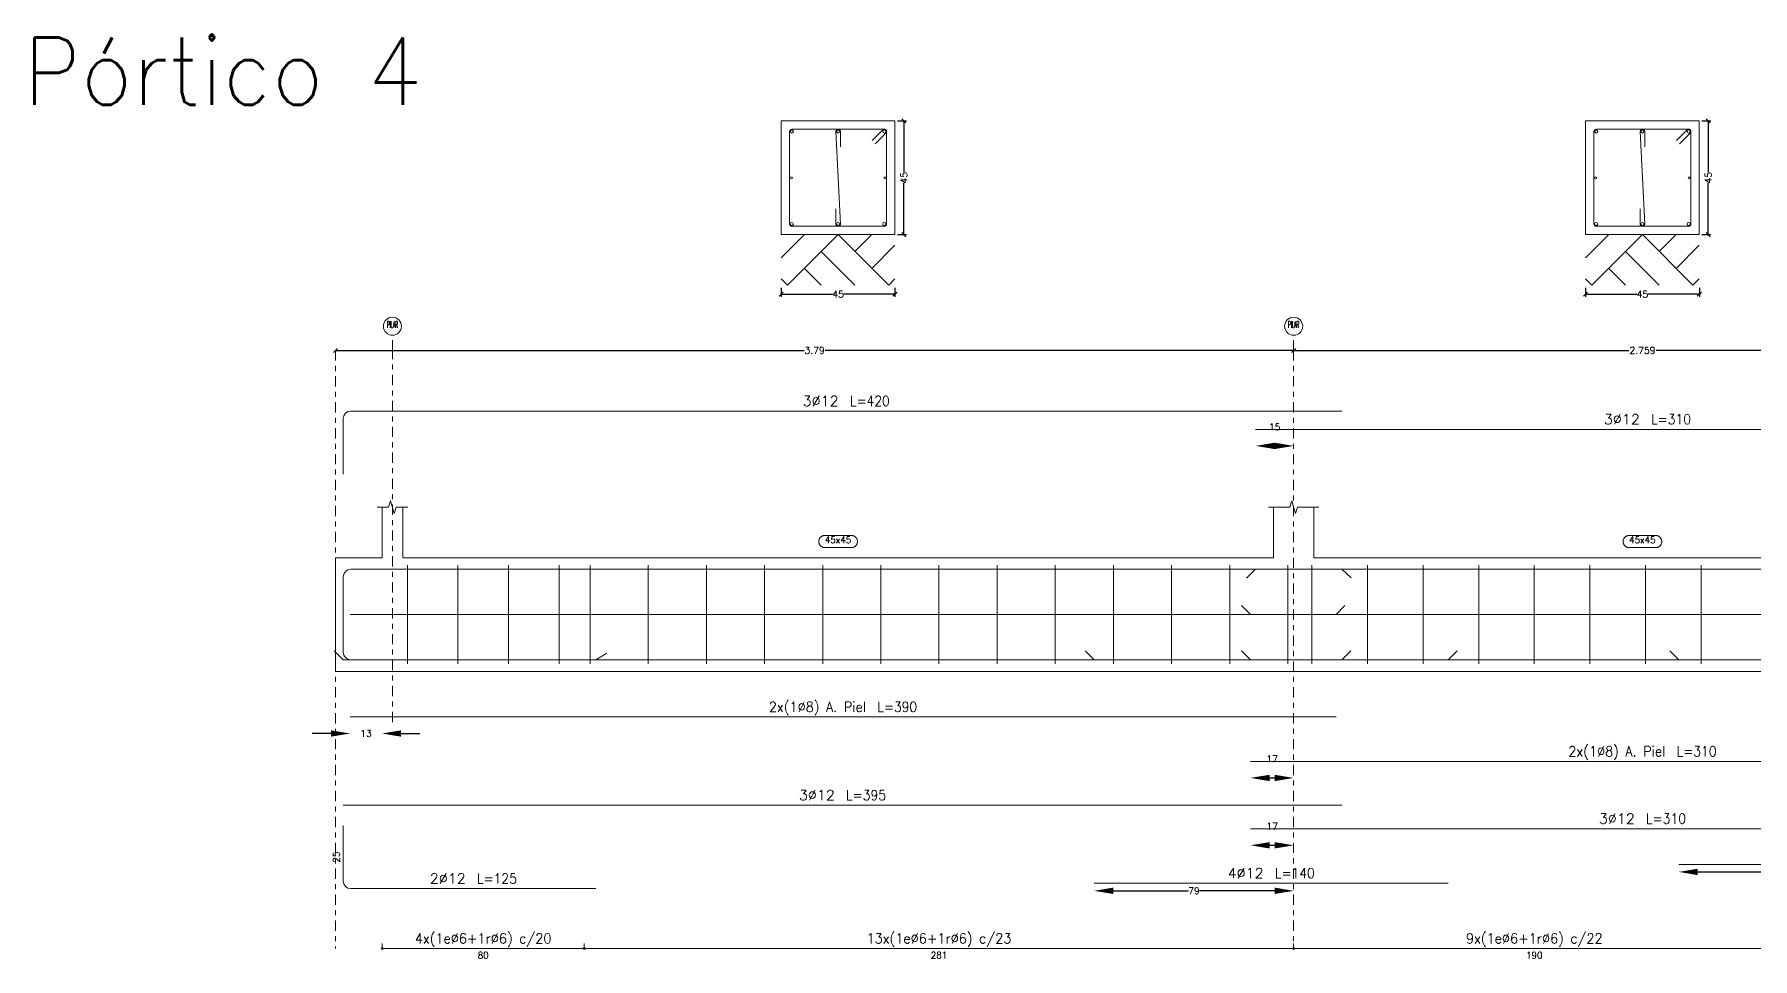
# Model space of a CAD drawing. Header units: millimetres. Extents: x 1 to 227, y -3 to 111.
# Drawn here: x 157.05 to 191.04, y 85.28 to 103.56 of the extents above; entities that cross this region are included whole.
import ezdxf
from ezdxf.enums import TextEntityAlignment as Align

# ---------------------------------------------------------------- set-up
doc = ezdxf.new("R2010")
doc.units = ezdxf.units.MM
doc.linetypes.add('CYPE_RAYAPUNTO', pattern=[0.4125, 0.2025, -0.105, 0, -0.105])
for name, color, linetype, lineweight in [('ALZ_ARM_LONG_ARM_TEXTOS', 3, 'Continuous', 9), ('ALZ_ARM_LONG_TXT_LONG', 3, 'Continuous', 9), ('ALZ_ARM_TRANS_TXT_EST', 3, 'Continuous', 9), ('ALZ_CONT_NUDOS', 122, 'Continuous', 9), ('ALZ_CONT_VIG_HORMIGON', 2, 'Continuous', 9), ('ALZ_COT_COT_ANCLAJES', 3, 'Continuous', 0), ('ALZ_COT_COT_ARM', 3, 'Continuous', 0), ('ALZ_COT_COT_EST', 3, 'Continuous', 0), ('ALZ_COT_COT_LIN_APOYOS', 2, 'CYPE_RAYAPUNTO', 0), ('ALZ_COT_LONGITUD_PROYECTADA', 122, 'Continuous', 0), ('ALZ_COT_TEXTOS_ESTRIBOS', 122, 'Continuous', 0), ('ALZ_REF_COT_LIN_AUX_COTA', 2, 'CYPE_RAYAPUNTO', 9), ('ALZ_REF_REF_NOMBRE', 3, 'Continuous', 9), ('ALZ_REF_REF_REFERENCIA', 3, 'Continuous', 9), ('ALZ_REF_REFERENCIA_PORTICO', 3, 'Continuous', 9), ('ALZ_REF_TEXTO_REF_NOMBRE', 3, 'Continuous', 9), ('ALZ_REF_TEXTO_REF_REFERENCIA', 3, 'Continuous', 9), ('ARM_LONGITUDINAL_Ø12', 171, 'Continuous', 9), ('ARM_LONGITUDINAL_Ø8', 32, 'Continuous', 9), ('ARM_TRANSVERSAL_Ø6', 151, 'Continuous', 9), ('SEC_CONT_TERRENO_SECCION', 36, 'Continuous', 0), ('SEC_CONT_VIG_HORMIGON_SECCION', 2, 'Continuous', 9), ('SEC_COTAS_SEC_DIM_VIGA', 122, 'Continuous', 0)]:
    doc.layers.add(name, color=color, linetype=linetype, lineweight=lineweight)
doc.styles.add('CYPETXT_0.2_romans', font='romans__.ttf', dxfattribs={"height": 0.133333})
doc.styles.add('CYPETXT_romans', font='romans__.ttf', dxfattribs={"height": 0.2})
doc.dimstyles.new('cype_arrow', dxfattribs={"dimtxt": 0.18, "dimasz": 0.375, "dimexe": 0.05, "dimexo": 0.05, "dimgap": 0, "dimtad": 0, "dimdec": 4, "dimzin": 0, "dimdsep": 46, "dimtxsty": 'CYPETXT_0.2_romans', "dimcen": 0.09, "dimadec": 0, "dimazin": 0, "dimtfac": 1, "dimtdec": 4, "dimtofl": 0, "dimtmove": 2, "dimatfit": 3, "dimfxl": 1, "dimtolj": 1, "dimtzin": 0, "dimarcsym": 0})
doc.dimstyles.new('cype_oblique', dxfattribs={"dimtxt": 0.18, "dimasz": 0.18, "dimexe": 0.05, "dimexo": 0.05, "dimgap": 0, "dimtad": 0, "dimdec": 4, "dimzin": 0, "dimdsep": 46, "dimtxsty": 'CYPETXT_0.2_romans', "dimblk": 'OBLIQUE', "dimtsz": 0.04, "dimcen": 0.09, "dimadec": 0, "dimazin": 0, "dimtfac": 1, "dimtdec": 4, "dimtofl": 0, "dimtmove": 2, "dimatfit": 3, "dimfxl": 1, "dimtolj": 1, "dimtzin": 0, "dimarcsym": 0})

# ---------------------------------------------------------------- blocks, each defined once
blk = doc.blocks.new('*D61')
at = {"layer": 'Defpoints', "color": 0, "transparency": 16777216}
for p in [(171.824, 98.597), (174.074, 98.597), (174.074, 98.42)]:
    blk.add_point(p, dxfattribs=at)
at = {"layer": 'SEC_COTAS_SEC_DIM_VIGA', "color": 0, "lineweight": -2, "transparency": 16777216}
for p, q in [((171.824, 98.547), (171.824, 98.37)), ((174.074, 98.547), (174.074, 98.37)), ((171.784, 98.38), (171.864, 98.46)), ((171.824, 98.42), (172.839, 98.42)), ((174.074, 98.42), (173.059, 98.42)), ((174.034, 98.38), (174.114, 98.46))]:
    blk.add_line(p, q, dxfattribs=at)
at = {"layer": 'SEC_COTAS_SEC_DIM_VIGA', "color": 0, "transparency": 16777216, "insert": (172.949, 98.42), "char_height": 0.1333, "attachment_point": 5, "style": 'CYPETXT_0.2_romans'}
blk.add_mtext('\\A1;45', dxfattribs=at)
blk = doc.blocks.new('_OBLIQUE')
at = {"color": 0, "linetype": 'ByBlock', "lineweight": -2}
blk.add_line((-0.5, -0.5), (0.5, 0.5), dxfattribs=at)
blk = doc.blocks.new('*D62')
at = {"layer": 'Defpoints', "color": 0, "transparency": 16777216}
for p in [(174.074, 101.847), (174.251, 101.847), (174.074, 99.597)]:
    blk.add_point(p, dxfattribs=at)
at = {"layer": 'SEC_COTAS_SEC_DIM_VIGA', "color": 0, "lineweight": -2, "transparency": 16777216}
for p, q in [((174.124, 101.847), (174.301, 101.847)), ((174.291, 101.807), (174.211, 101.887)), ((174.251, 101.847), (174.251, 100.832)), ((174.251, 99.597), (174.251, 100.612)), ((174.124, 99.597), (174.301, 99.597)), ((174.291, 99.557), (174.211, 99.637))]:
    blk.add_line(p, q, dxfattribs=at)
at = {"layer": 'SEC_COTAS_SEC_DIM_VIGA', "color": 0, "transparency": 16777216, "insert": (174.251, 100.722), "char_height": 0.1333, "attachment_point": 5, "rotation": 90, "style": 'CYPETXT_0.2_romans'}
blk.add_mtext('\\A1;45', dxfattribs=at)
blk = doc.blocks.new('*D63')
at = {"layer": 'Defpoints', "color": 0, "transparency": 16777216}
for p in [(187.731, 98.597), (189.981, 98.597), (189.981, 98.42)]:
    blk.add_point(p, dxfattribs=at)
at = {"layer": 'SEC_COTAS_SEC_DIM_VIGA', "color": 0, "lineweight": -2, "transparency": 16777216}
for p, q in [((187.731, 98.547), (187.731, 98.37)), ((189.981, 98.547), (189.981, 98.37)), ((187.691, 98.38), (187.771, 98.46)), ((187.731, 98.42), (188.745, 98.42)), ((189.981, 98.42), (188.966, 98.42)), ((189.941, 98.38), (190.021, 98.46))]:
    blk.add_line(p, q, dxfattribs=at)
at = {"layer": 'SEC_COTAS_SEC_DIM_VIGA', "color": 0, "transparency": 16777216, "insert": (188.856, 98.42), "char_height": 0.1333, "attachment_point": 5, "style": 'CYPETXT_0.2_romans'}
blk.add_mtext('\\A1;45', dxfattribs=at)
blk = doc.blocks.new('*D64')
at = {"layer": 'Defpoints', "color": 0, "transparency": 16777216}
for p in [(189.981, 101.847), (190.158, 101.847), (189.981, 99.597)]:
    blk.add_point(p, dxfattribs=at)
at = {"layer": 'SEC_COTAS_SEC_DIM_VIGA', "color": 0, "lineweight": -2, "transparency": 16777216}
for p, q in [((190.031, 101.847), (190.208, 101.847)), ((190.198, 101.807), (190.118, 101.887)), ((190.158, 101.847), (190.158, 100.832)), ((190.158, 99.597), (190.158, 100.612)), ((190.031, 99.597), (190.208, 99.597)), ((190.198, 99.557), (190.118, 99.637))]:
    blk.add_line(p, q, dxfattribs=at)
at = {"layer": 'SEC_COTAS_SEC_DIM_VIGA', "color": 0, "transparency": 16777216, "insert": (190.158, 100.722), "char_height": 0.1333, "attachment_point": 5, "rotation": 90, "style": 'CYPETXT_0.2_romans'}
blk.add_mtext('\\A1;45', dxfattribs=at)
blk = doc.blocks.new('*D69')
at = {"layer": 'ALZ_COT_LONGITUD_PROYECTADA', "color": 0, "lineweight": -2, "transparency": 16777216}
for p, q in [((162.97, 97.268), (163.05, 97.348)), ((163.01, 97.308), (172.277, 97.308)), ((181.958, 97.308), (172.691, 97.308)), ((181.918, 97.268), (181.998, 97.348))]:
    blk.add_line(p, q, dxfattribs=at)
at = {"layer": 'Defpoints', "color": 0, "transparency": 16777216}
for p in [(163.01, 97.308), (163.01, 97.308), (181.958, 97.308)]:
    blk.add_point(p, dxfattribs=at)
at = {"layer": 'ALZ_COT_LONGITUD_PROYECTADA', "color": 0, "transparency": 16777216, "insert": (172.484, 97.308), "char_height": 0.1333, "attachment_point": 5, "style": 'CYPETXT_0.2_romans'}
blk.add_mtext('\\A1;3.79', dxfattribs=at)
blk = doc.blocks.new('*D70')
at = {"layer": 'ALZ_COT_LONGITUD_PROYECTADA', "color": 0, "lineweight": -2, "transparency": 16777216}
for p, q in [((181.918, 97.268), (181.998, 97.348)), ((181.958, 97.308), (188.584, 97.308)), ((195.753, 97.308), (189.127, 97.308)), ((195.713, 97.268), (195.793, 97.348))]:
    blk.add_line(p, q, dxfattribs=at)
at = {"layer": 'Defpoints', "color": 0, "transparency": 16777216}
for p in [(181.958, 97.308), (181.958, 97.308), (195.753, 97.308)]:
    blk.add_point(p, dxfattribs=at)
at = {"layer": 'ALZ_COT_LONGITUD_PROYECTADA', "color": 0, "transparency": 16777216, "insert": (188.856, 97.308), "char_height": 0.1333, "attachment_point": 5, "style": 'CYPETXT_0.2_romans'}
blk.add_mtext('\\A1;2.759', dxfattribs=at)
blk = doc.blocks.new('*D73')
at = {"layer": 'ALZ_COT_COT_ARM', "color": 0, "lineweight": -2, "transparency": 16777216}
blk.add_line((181.581, 95.419), (181.583, 95.419), dxfattribs=at)
at = {"layer": 'ALZ_COT_COT_ARM', "color": 0, "transparency": 16777216}
for points in [[(181.581, 95.481), (181.581, 95.356), (181.206, 95.419)], [(181.583, 95.481), (181.583, 95.356), (181.958, 95.419)]]:
    blk.add_solid(points, dxfattribs=at)
at = {"layer": 'Defpoints', "color": 0, "transparency": 16777216}
for p in [(181.206, 95.419), (181.958, 95.419), (181.958, 95.419)]:
    blk.add_point(p, dxfattribs=at)
at = {"layer": 'ALZ_COT_COT_ARM', "color": 0, "transparency": 16777216, "insert": (181.582, 95.794), "char_height": 0.1333, "attachment_point": 5, "style": 'CYPETXT_0.2_romans'}
blk.add_mtext('\\A1;15', dxfattribs=at)
blk = doc.blocks.new('*D74')
at = {"layer": 'ALZ_COT_COT_ARM', "color": 0, "lineweight": -2, "transparency": 16777216}
blk.add_line((181.481, 87.519), (181.583, 87.519), dxfattribs=at)
at = {"layer": 'ALZ_COT_COT_ARM', "color": 0, "transparency": 16777216}
for points in [[(181.481, 87.582), (181.481, 87.457), (181.106, 87.519)], [(181.583, 87.582), (181.583, 87.457), (181.958, 87.519)]]:
    blk.add_solid(points, dxfattribs=at)
at = {"layer": 'Defpoints', "color": 0, "transparency": 16777216}
for p in [(181.106, 87.519), (181.958, 87.519), (181.958, 87.519)]:
    blk.add_point(p, dxfattribs=at)
at = {"layer": 'ALZ_COT_COT_ARM', "color": 0, "transparency": 16777216, "insert": (181.532, 87.894), "char_height": 0.1333, "attachment_point": 5, "style": 'CYPETXT_0.2_romans'}
blk.add_mtext('\\A1;17', dxfattribs=at)
blk = doc.blocks.new('*D77')
at = {"layer": 'ALZ_COT_COT_ARM', "color": 0, "lineweight": -2, "transparency": 16777216}
for p, q in [((162.922, 89.731), (162.547, 89.731)), ((164.305, 89.731), (164.68, 89.731))]:
    blk.add_line(p, q, dxfattribs=at)
at = {"layer": 'ALZ_COT_COT_ARM', "color": 0, "transparency": 16777216}
for points in [[(162.922, 89.793), (162.922, 89.668), (163.297, 89.731)], [(164.305, 89.793), (164.305, 89.668), (163.93, 89.731)]]:
    blk.add_solid(points, dxfattribs=at)
at = {"layer": 'Defpoints', "color": 0, "transparency": 16777216}
for p in [(163.297, 89.731), (163.93, 89.731), (163.93, 89.731)]:
    blk.add_point(p, dxfattribs=at)
at = {"layer": 'ALZ_COT_COT_ARM', "color": 0, "transparency": 16777216, "insert": (163.613, 89.731), "char_height": 0.1333, "attachment_point": 5, "style": 'CYPETXT_0.2_romans'}
blk.add_mtext('\\A1;13', dxfattribs=at)
blk = doc.blocks.new('*D78')
at = {"layer": 'ALZ_COT_COT_ARM', "color": 0, "lineweight": -2, "transparency": 16777216}
blk.add_line((181.481, 88.852), (181.583, 88.852), dxfattribs=at)
at = {"layer": 'ALZ_COT_COT_ARM', "color": 0, "transparency": 16777216}
for points in [[(181.481, 88.914), (181.481, 88.789), (181.106, 88.852)], [(181.583, 88.914), (181.583, 88.789), (181.958, 88.852)]]:
    blk.add_solid(points, dxfattribs=at)
at = {"layer": 'Defpoints', "color": 0, "transparency": 16777216}
for p in [(181.106, 88.852), (181.958, 88.852), (181.958, 88.852)]:
    blk.add_point(p, dxfattribs=at)
at = {"layer": 'ALZ_COT_COT_ARM', "color": 0, "transparency": 16777216, "insert": (181.532, 89.227), "char_height": 0.1333, "attachment_point": 5, "style": 'CYPETXT_0.2_romans'}
blk.add_mtext('\\A1;17', dxfattribs=at)
blk = doc.blocks.new('*D81')
at = {"layer": 'ALZ_COT_COT_ARM', "color": 0, "lineweight": -2, "transparency": 16777216}
for p, q in [((178.39, 86.619), (179.878, 86.619)), ((181.583, 86.619), (180.095, 86.619))]:
    blk.add_line(p, q, dxfattribs=at)
at = {"layer": 'ALZ_COT_COT_ARM', "color": 0, "transparency": 16777216}
for points in [[(178.39, 86.682), (178.39, 86.557), (178.015, 86.619)], [(181.583, 86.682), (181.583, 86.557), (181.958, 86.619)]]:
    blk.add_solid(points, dxfattribs=at)
at = {"layer": 'Defpoints', "color": 0, "transparency": 16777216}
for p in [(178.015, 86.619), (181.958, 86.619), (181.958, 86.619)]:
    blk.add_point(p, dxfattribs=at)
at = {"layer": 'ALZ_COT_COT_ARM', "color": 0, "transparency": 16777216, "insert": (179.986, 86.619), "char_height": 0.1333, "attachment_point": 5, "style": 'CYPETXT_0.2_romans'}
blk.add_mtext('\\A1;79', dxfattribs=at)
blk = doc.blocks.new('*D82')
at = {"layer": 'ALZ_COT_COT_ARM', "color": 0, "lineweight": -2, "transparency": 16777216}
for p, q in [((189.948, 86.993), (192.496, 86.993)), ((195.378, 86.993), (192.829, 86.993))]:
    blk.add_line(p, q, dxfattribs=at)
at = {"layer": 'ALZ_COT_COT_ARM', "color": 0, "transparency": 16777216}
for points in [[(189.948, 87.055), (189.948, 86.93), (189.573, 86.993)], [(195.378, 87.055), (195.378, 86.93), (195.753, 86.993)]]:
    blk.add_solid(points, dxfattribs=at)
at = {"layer": 'Defpoints', "color": 0, "transparency": 16777216}
for p in [(189.573, 86.993), (195.753, 86.993), (195.753, 86.993)]:
    blk.add_point(p, dxfattribs=at)
at = {"layer": 'ALZ_COT_COT_ARM', "color": 0, "transparency": 16777216, "insert": (192.663, 86.993), "char_height": 0.1333, "attachment_point": 5, "style": 'CYPETXT_0.2_romans'}
blk.add_mtext('\\A1;124', dxfattribs=at)

msp = doc.modelspace()

# ---------------------------------------------------------------- linework, layer by layer
at = {"layer": 'ALZ_CONT_NUDOS'}
for p, q in [((163.93, 93.20753), (163.93, 94.20753)), ((164.34, 93.20753), (164.34, 94.20753)), ((181.558, 93.20753), (181.558, 94.20753)), ((182.358, 93.20753), (182.358, 94.20753))]:
    msp.add_line(p, q, dxfattribs=at)
for points in [[(163.83, 94.20753), (164.06, 94.20753), (164.0975, 94.33253), (164.1725, 94.08253), (164.21, 94.20753), (164.44, 94.20753)], [(181.458, 94.20753), (181.883, 94.20753), (181.9205, 94.33253), (181.9955, 94.08253), (182.033, 94.20753), (182.458, 94.20753)], [(163.93, 93.20753), (163.00999, 93.20753), (163.00999, 90.95753), (163.93, 90.95753), (164.34, 90.95753)], [(181.558, 90.95753), (182.358, 90.95753)]]:
    msp.add_lwpolyline(points, dxfattribs=at)
at = {"layer": 'ALZ_CONT_VIG_HORMIGON'}
for p, q in [((164.34, 93.20753), (181.558, 93.20753)), ((182.358, 93.20753), (195.353, 93.20753)), ((164.34, 90.95753), (181.558, 90.95753)), ((182.358, 90.95753), (195.353, 90.95753))]:
    msp.add_line(p, q, dxfattribs=at)
at = {"layer": 'ALZ_COT_COT_EST'}
for p, q in [((163.93, 85.47763), (163.93, 85.57763)), ((167.93, 85.47763), (167.93, 85.57763)), ((181.958, 85.47763), (181.958, 85.57763))]:
    msp.add_line(p, q, dxfattribs=at)
for points in [[(163.93, 85.47763), (167.93, 85.47763), (167.93, 85.57763)], [(167.93, 85.47763), (181.958, 85.47763), (181.958, 85.57763)], [(181.958, 85.47763), (191.476, 85.47763), (191.476, 85.57763)]]:
    msp.add_lwpolyline(points, dxfattribs=at)
for centre in [(163.93, 85.47763), (167.93, 85.47763), (167.93, 85.47763), (181.958, 85.47763), (181.958, 85.47763)]:
    msp.add_circle(centre, 0.02, dxfattribs=at)
at = {"layer": 'ALZ_COT_COT_LIN_APOYOS'}
for p, q in [((163.00999, 97.30752), (163.00999, 85.47763)), ((181.958, 97.30752), (181.958, 85.47763))]:
    msp.add_line(p, q, dxfattribs=at)
at = {"layer": 'ALZ_REF_COT_LIN_AUX_COTA'}
for p, q in [((164.135, 97.30752), (164.135, 97.60753)), ((181.958, 97.30752), (181.958, 97.60753)), ((164.135, 89.95753), (164.135, 97.30752))]:
    msp.add_line(p, q, dxfattribs=at)
at = {"layer": 'ALZ_REF_REF_NOMBRE'}
for points in [[(173.211, 93.64753), (173.21902, 93.64726), (173.22699, 93.64645), (173.2349, 93.64512), (173.2427, 93.64326), (173.25036, 93.64089), (173.25785, 93.638), (173.26512, 93.63463), (173.27215, 93.63077), (173.27891, 93.62646), (173.28537, 93.6217), (173.29149, 93.61652), (173.29726, 93.61095), (173.30264, 93.605), (173.30761, 93.59871), (173.31215, 93.59209), (173.31623, 93.58519), (173.31985, 93.57804), (173.32298, 93.57065), (173.32561, 93.56308), (173.32773, 93.55534), (173.32933, 93.54748), (173.3304, 93.53954), (173.33093, 93.53153), (173.33093, 93.52352), (173.3304, 93.51551), (173.32933, 93.50757), (173.32773, 93.49971), (173.32561, 93.49197), (173.32298, 93.4844), (173.31985, 93.47701), (173.31623, 93.46986), (173.31215, 93.46296), (173.30761, 93.45634), (173.30264, 93.45005), (173.29726, 93.4441), (173.29149, 93.43853), (173.28537, 93.43335), (173.27891, 93.42859), (173.27215, 93.42428), (173.26512, 93.42042), (173.25785, 93.41705), (173.25036, 93.41416), (173.2427, 93.41179), (173.2349, 93.40993), (173.22699, 93.4086), (173.21902, 93.40779), (173.211, 93.40753), (172.687, 93.40753), (172.67898, 93.40779), (172.67101, 93.4086), (172.6631, 93.40993), (172.6553, 93.41179), (172.64764, 93.41416), (172.64015, 93.41705), (172.63288, 93.42042), (172.62585, 93.42428), (172.61909, 93.42859), (172.61263, 93.43335), (172.60651, 93.43853), (172.60074, 93.4441), (172.59536, 93.45005), (172.59039, 93.45634), (172.58585, 93.46296), (172.58177, 93.46986), (172.57815, 93.47701), (172.57502, 93.4844), (172.57239, 93.49197), (172.57027, 93.49971), (172.56867, 93.50757), (172.5676, 93.51551), (172.56707, 93.52352), (172.56707, 93.53153), (172.5676, 93.53954), (172.56867, 93.54748), (172.57027, 93.55534), (172.57239, 93.56308), (172.57502, 93.57065), (172.57815, 93.57804), (172.58177, 93.58519), (172.58585, 93.59209), (172.59039, 93.59871), (172.59536, 93.605), (172.60074, 93.61095), (172.60651, 93.61652), (172.61263, 93.6217), (172.61909, 93.62646), (172.62585, 93.63077), (172.63288, 93.63463), (172.64015, 93.638), (172.64764, 93.64089), (172.6553, 93.64326), (172.6631, 93.64512), (172.67101, 93.64645), (172.67898, 93.64726), (172.687, 93.64753), (173.211, 93.64753)], [(189.1175, 93.64753), (189.12552, 93.64726), (189.13349, 93.64645), (189.1414, 93.64512), (189.1492, 93.64326), (189.15686, 93.64089), (189.16435, 93.638), (189.17162, 93.63463), (189.17865, 93.63077), (189.18541, 93.62646), (189.19187, 93.6217), (189.19799, 93.61652), (189.20376, 93.61095), (189.20914, 93.605), (189.21411, 93.59871), (189.21865, 93.59209), (189.22273, 93.58519), (189.22635, 93.57804), (189.22948, 93.57065), (189.23211, 93.56308), (189.23423, 93.55534), (189.23583, 93.54748), (189.2369, 93.53954), (189.23743, 93.53153), (189.23743, 93.52352), (189.2369, 93.51551), (189.23583, 93.50757), (189.23423, 93.49971), (189.23211, 93.49197), (189.22948, 93.4844), (189.22635, 93.47701), (189.22273, 93.46986), (189.21865, 93.46296), (189.21411, 93.45634), (189.20914, 93.45005), (189.20376, 93.4441), (189.19799, 93.43853), (189.19187, 93.43335), (189.18541, 93.42859), (189.17865, 93.42428), (189.17162, 93.42042), (189.16435, 93.41705), (189.15686, 93.41416), (189.1492, 93.41179), (189.1414, 93.40993), (189.13349, 93.4086), (189.12552, 93.40779), (189.1175, 93.40753), (188.5935, 93.40753), (188.58548, 93.40779), (188.57751, 93.4086), (188.5696, 93.40993), (188.5618, 93.41179), (188.55414, 93.41416), (188.54665, 93.41705), (188.53938, 93.42042), (188.53235, 93.42428), (188.52559, 93.42859), (188.51913, 93.43335), (188.51301, 93.43853), (188.50724, 93.4441), (188.50186, 93.45005), (188.49689, 93.45634), (188.49235, 93.46296), (188.48827, 93.46986), (188.48465, 93.47701), (188.48152, 93.4844), (188.47889, 93.49197), (188.47677, 93.49971), (188.47517, 93.50757), (188.4741, 93.51551), (188.47357, 93.52352), (188.47357, 93.53153), (188.4741, 93.53954), (188.47517, 93.54748), (188.47677, 93.55534), (188.47889, 93.56308), (188.48152, 93.57065), (188.48465, 93.57804), (188.48827, 93.58519), (188.49235, 93.59209), (188.49689, 93.59871), (188.50186, 93.605), (188.50724, 93.61095), (188.51301, 93.61652), (188.51913, 93.6217), (188.52559, 93.62646), (188.53235, 93.63077), (188.53938, 93.63463), (188.54665, 93.638), (188.55414, 93.64089), (188.5618, 93.64326), (188.5696, 93.64512), (188.57751, 93.64645), (188.58548, 93.64726), (188.5935, 93.64753), (189.1175, 93.64753)]]:
    msp.add_lwpolyline(points, close=True, dxfattribs=at)
at = {"layer": 'ALZ_REF_REF_REFERENCIA'}
for centre in [(164.135, 97.78592), (181.958, 97.78592)]:
    msp.add_circle(centre, 0.17839, dxfattribs=at)
at = {"layer": 'ARM_LONGITUDINAL_Ø12'}
for p, q in [((181.2055, 92.97752), (181.02872, 92.80075)), ((182.90999, 92.97752), (183.09758, 92.81227)), ((163.15999, 91.18753), (162.98322, 91.3643)), ((168.15999, 91.18753), (168.37437, 91.31615)), ((178.01492, 91.18753), (177.83814, 91.3643)), ((181.1055, 91.18753), (180.92872, 91.3643)), ((182.90999, 91.18753), (183.08677, 91.3643)), ((185.01492, 91.18753), (185.1917, 91.3643)), ((189.57274, 91.18753), (189.39596, 91.3643))]:
    msp.add_line(p, q, dxfattribs=at)
for points in [[(163.15999, 94.85753), (163.15999, 95.95753), (163.17141, 96.01493), (163.20393, 96.06359), (163.25259, 96.09611), (163.30999, 96.10753), (182.90999, 96.10753)], [(181.2055, 95.74567), (196.7055, 95.74567)], [(163.15999, 91.72752), (163.15999, 92.82753), (163.17141, 92.88493), (163.20393, 92.93359), (163.25259, 92.96611), (163.30999, 92.97752), (182.90999, 92.97752)], [(181.2055, 92.97752), (196.7055, 92.97752)], [(163.15999, 92.43753), (163.15999, 91.33752), (163.17141, 91.28012), (163.20393, 91.23146), (163.25259, 91.19894), (163.30999, 91.18753), (168.15999, 91.18753)], [(163.15999, 91.18753), (182.90999, 91.18753)], [(178.01492, 91.18753), (185.01492, 91.18753)], [(181.1055, 91.18753), (196.6055, 91.18753)], [(189.57274, 91.18753), (201.57274, 91.18753)], [(163.15999, 88.3119), (182.90999, 88.3119)], [(163.15999, 87.9119), (163.15999, 86.8119), (163.17141, 86.7545), (163.20393, 86.70583), (163.25259, 86.67332), (163.30999, 86.6619), (168.15999, 86.6619)], [(181.1055, 87.84641), (196.6055, 87.84641)], [(189.57274, 87.14257), (201.57274, 87.14257)], [(178.01492, 86.76941), (185.01492, 86.76941)]]:
    msp.add_lwpolyline(points, dxfattribs=at)
for centre in [(172.034, 101.63686), (172.949, 101.63686), (173.864, 101.63686), (187.9405, 101.63686), (188.8555, 101.63686), (189.7705, 101.63686), (172.034, 99.80686), (172.949, 99.80686), (173.864, 99.80686), (187.9405, 99.80686), (188.8555, 99.80686), (189.7705, 99.80686)]:
    msp.add_circle(centre, 0.03, dxfattribs=at)
at = {"layer": 'ARM_LONGITUDINAL_Ø8'}
for p, q in [((181.1055, 92.08253), (180.92872, 92.2593)), ((182.7965, 92.08253), (182.97328, 92.2593))]:
    msp.add_line(p, q, dxfattribs=at)
for points in [[(163.2965, 92.08253), (182.7965, 92.08253)], [(181.1055, 92.08253), (196.6055, 92.08253)], [(163.2965, 90.05752), (182.7965, 90.05752)], [(181.1055, 89.17855), (196.6055, 89.17855)]]:
    msp.add_lwpolyline(points, dxfattribs=at)
for centre in [(172.024, 100.72186), (173.874, 100.72186), (187.9305, 100.72186), (189.7805, 100.72186)]:
    msp.add_circle(centre, 0.02, dxfattribs=at)
at = {"layer": 'ARM_TRANSVERSAL_Ø6'}
for p, q in [((164.43, 93.05752), (164.43, 91.10753)), ((165.43, 93.05752), (165.43, 91.10753)), ((166.43, 93.05752), (166.43, 91.10753)), ((167.43, 93.05752), (167.43, 91.10753)), ((168.044, 93.05752), (168.044, 91.10753)), ((169.194, 93.05752), (169.194, 91.10753)), ((170.344, 93.05752), (170.344, 91.10753)), ((171.494, 93.05752), (171.494, 91.10753)), ((172.644, 93.05752), (172.644, 91.10753)), ((173.794, 93.05752), (173.794, 91.10753)), ((174.944, 93.05752), (174.944, 91.10753)), ((176.094, 93.05752), (176.094, 91.10753)), ((177.244, 93.05752), (177.244, 91.10753)), ((178.394, 93.05752), (178.394, 91.10753)), ((179.544, 93.05752), (179.544, 91.10753)), ((180.694, 93.05752), (180.694, 91.10753)), ((181.844, 93.05752), (181.844, 91.10753)), ((182.317, 93.05752), (182.317, 91.10753)), ((183.417, 93.05752), (183.417, 91.10753)), ((184.517, 93.05752), (184.517, 91.10753)), ((185.617, 93.05752), (185.617, 91.10753)), ((186.717, 93.05752), (186.717, 91.10753)), ((187.817, 93.05752), (187.817, 91.10753)), ((188.917, 93.05752), (188.917, 91.10753)), ((190.017, 93.05752), (190.017, 91.10753))]:
    msp.add_line(p, q, dxfattribs=at)
for points in [[(173.68369, 101.39291), (173.89582, 101.60504), (173.90142, 101.61186), (173.90557, 101.61964), (173.90814, 101.62808), (173.909, 101.63686), (173.90814, 101.64564), (173.90557, 101.65408), (173.90142, 101.66186), (173.89582, 101.66868), (173.889, 101.67427), (173.88122, 101.67843), (173.87278, 101.68099), (173.864, 101.68186), (172.034, 101.68186), (172.01678, 101.67843), (172.00218, 101.66868), (171.99243, 101.65408), (171.989, 101.63686), (171.989, 99.80686), (171.99243, 99.78964), (172.00218, 99.77504), (172.01678, 99.76528), (172.034, 99.76186), (173.864, 99.76186), (173.88122, 99.76528), (173.89582, 99.77504), (173.90557, 99.78964), (173.909, 99.80686), (173.909, 101.63686), (173.90814, 101.64564), (173.90557, 101.65408), (173.90142, 101.66186), (173.89582, 101.66868), (173.889, 101.67427), (173.88122, 101.67843), (173.87278, 101.68099), (173.864, 101.68186), (173.85522, 101.68099), (173.84678, 101.67843), (173.839, 101.67427), (173.83218, 101.66868), (173.62005, 101.45655)], [(172.904, 100.10686), (172.904, 99.80686), (172.90513, 99.79684), (172.90846, 99.78733), (172.91382, 99.7788), (172.92094, 99.77168), (172.92948, 99.76631), (172.93899, 99.76299), (172.949, 99.76186), (172.95901, 99.76299), (172.96852, 99.76631), (172.97706, 99.77168), (172.98418, 99.7788), (172.98954, 99.78733), (172.99287, 99.79684), (172.994, 99.80686), (172.904, 101.63686), (172.90513, 101.64687), (172.90846, 101.65638), (172.91382, 101.66492), (172.92094, 101.67204), (172.92948, 101.6774), (172.93899, 101.68073), (172.949, 101.68186), (172.95901, 101.68073), (172.96852, 101.6774), (172.97706, 101.67204), (172.98418, 101.66492), (172.98954, 101.65638), (172.99287, 101.64687), (172.994, 101.63686), (172.994, 101.33686)], [(189.59019, 101.39291), (189.80232, 101.60504), (189.80792, 101.61186), (189.81207, 101.61964), (189.81464, 101.62808), (189.8155, 101.63686), (189.81464, 101.64564), (189.81207, 101.65408), (189.80792, 101.66186), (189.80232, 101.66868), (189.7955, 101.67427), (189.78772, 101.67843), (189.77928, 101.68099), (189.7705, 101.68186), (187.9405, 101.68186), (187.92328, 101.67843), (187.90868, 101.66868), (187.89893, 101.65408), (187.8955, 101.63686), (187.8955, 99.80686), (187.89893, 99.78964), (187.90868, 99.77504), (187.92328, 99.76528), (187.9405, 99.76186), (189.7705, 99.76186), (189.78772, 99.76528), (189.80232, 99.77504), (189.81207, 99.78964), (189.8155, 99.80686), (189.8155, 101.63686), (189.81464, 101.64564), (189.81207, 101.65408), (189.80792, 101.66186), (189.80232, 101.66868), (189.7955, 101.67427), (189.78772, 101.67843), (189.77928, 101.68099), (189.7705, 101.68186), (189.76172, 101.68099), (189.75328, 101.67843), (189.7455, 101.67427), (189.73868, 101.66868), (189.52655, 101.45655)], [(188.8105, 100.10686), (188.8105, 99.80686), (188.81163, 99.79684), (188.81496, 99.78733), (188.82032, 99.7788), (188.82744, 99.77168), (188.83598, 99.76631), (188.84549, 99.76299), (188.8555, 99.76186), (188.86551, 99.76299), (188.87502, 99.76631), (188.88356, 99.77168), (188.89068, 99.7788), (188.89604, 99.78733), (188.89937, 99.79684), (188.9005, 99.80686), (188.8105, 101.63686), (188.81163, 101.64687), (188.81496, 101.65638), (188.82032, 101.66492), (188.82744, 101.67204), (188.83598, 101.6774), (188.84549, 101.68073), (188.8555, 101.68186), (188.86551, 101.68073), (188.87502, 101.6774), (188.88356, 101.67204), (188.89068, 101.66492), (188.89604, 101.65638), (188.89937, 101.64687), (188.9005, 101.63686), (188.9005, 101.33686)]]:
    msp.add_lwpolyline(points, dxfattribs=at)
at = {"layer": 'SEC_CONT_TERRENO_SECCION'}
for p, q in [((171.824, 99.13853), (172.28233, 99.59686)), ((171.949, 98.59686), (172.949, 99.59686)), ((172.949, 99.59686), (173.949, 98.59686)), ((173.28233, 99.26353), (173.61567, 99.59686)), ((187.7305, 99.13853), (188.18883, 99.59686)), ((187.8555, 98.59686), (188.8555, 99.59686)), ((188.8555, 99.59686), (189.8555, 98.59686)), ((189.18883, 99.26353), (189.52217, 99.59686)), ((172.61567, 99.26353), (173.28233, 98.59686)), ((173.61567, 98.93019), (174.074, 99.38853)), ((188.52217, 99.26353), (189.18883, 98.59686)), ((189.52217, 98.93019), (189.9805, 99.38853)), ((172.28233, 98.93019), (172.61567, 98.59686)), ((188.18883, 98.93019), (188.52217, 98.59686)), ((171.824, 98.72186), (171.949, 98.59686)), ((173.949, 98.59686), (174.074, 98.72186)), ((187.7305, 98.72186), (187.8555, 98.59686)), ((189.8555, 98.59686), (189.9805, 98.72186))]:
    msp.add_line(p, q, dxfattribs=at)
at = {"layer": 'SEC_CONT_VIG_HORMIGON_SECCION'}
for points in [[(174.074, 101.84686), (171.824, 101.84686), (171.824, 99.59686), (174.074, 99.59686), (174.074, 101.84686)], [(189.9805, 101.84686), (187.7305, 101.84686), (187.7305, 99.59686), (189.9805, 99.59686), (189.9805, 101.84686)]]:
    msp.add_lwpolyline(points, close=True, dxfattribs=at)

# ---------------------------------------------------------------- texts
at = {"layer": 'ALZ_ARM_LONG_ARM_TEXTOS', "style": 'CYPETXT_romans'}
for s, width, p, p2 in [('3%%c12', 0.900912, (172.24849, 96.20753), (172.95949, 96.20753)), ('3%%c12', 0.900912, (188.094, 95.84567), (188.805, 95.84567)), ('2x(1%%c8) A. Piel', 0.787854, (171.5805, 90.15752), (173.5005, 90.15752)), ('2x(1%%c8) A. Piel', 0.787854, (187.3895, 89.27855), (189.3095, 89.27855)), ('3%%c12', 0.900912, (172.17349, 88.4119), (172.88449, 88.4119)), ('3%%c12', 0.900912, (187.994, 87.94641), (188.705, 87.94641)), ('4%%c12', 0.900912, (180.65342, 86.86941), (181.36442, 86.86941)), ('2%%c12', 0.900912, (164.87349, 86.7619), (165.58449, 86.7619))]:
    msp.add_text(s, height=0.2, dxfattribs=dict(at, width=width)).set_placement(p, p2, align=Align.FIT)
at = {"layer": 'ALZ_ARM_LONG_TXT_LONG', "style": 'CYPETXT_romans', "width": 0.7704}
for s, p, p2 in [(' L=420', (173.05949, 96.20753), (173.97149, 96.20753)), (' L=310', (188.905, 95.84567), (189.817, 95.84567)), (' L=390', (173.6005, 90.15752), (174.5125, 90.15752)), (' L=310', (189.4095, 89.27855), (190.3215, 89.27855)), (' L=395', (172.98449, 88.4119), (173.89649, 88.4119)), (' L=310', (188.805, 87.94641), (189.717, 87.94641)), (' L=140', (181.46442, 86.86941), (182.37642, 86.86941)), (' L=125', (165.68449, 86.7619), (166.59649, 86.7619))]:
    msp.add_text(s, height=0.2, dxfattribs=at).set_placement(p, p2, align=Align.FIT)
at = {"layer": 'ALZ_ARM_TRANS_TXT_EST', "style": 'CYPETXT_romans'}
for s, width, p, p2 in [('4x(1e%%c6+1r%%c6) c/20', 0.808265, (164.5785, 85.57763), (167.2815, 85.57763)), ('13x(1e%%c6+1r%%c6) c/23', 0.810054, (173.5115, 85.57763), (176.3765, 85.57763)), ('9x(1e%%c6+1r%%c6) c/22', 0.808265, (185.3655, 85.57763), (188.0685, 85.57763))]:
    msp.add_text(s, height=0.2, dxfattribs=dict(at, width=width)).set_placement(p, p2, align=Align.FIT)
at = {"layer": 'ALZ_COT_COT_ANCLAJES', "style": 'CYPETXT_romans', "width": 0.841121}
msp.add_text('25', height=0.133333, rotation=90, dxfattribs=at).set_placement((163.09333, 87.1789), (163.09333, 87.3949), align=Align.FIT)
at = {"layer": 'ALZ_COT_TEXTOS_ESTRIBOS', "style": 'CYPETXT_romans', "width": 0.841121}
for s, p, p2 in [('80', (165.822, 85.27763), (166.038, 85.27763)), ('281', (174.782, 85.27763), (175.106, 85.27763)), ('190', (186.555, 85.27763), (186.879, 85.27763))]:
    msp.add_text(s, height=0.133333, dxfattribs=at).set_placement(p, p2, align=Align.FIT)
at = {"layer": 'ALZ_REF_REFERENCIA_PORTICO', "style": 'CYPETXT_romans', "width": 0.808977}
msp.add_text('Pórtico 4', height=1.333333, dxfattribs=at).set_placement((156.838, 102.16152), (164.718, 102.16152), align=Align.FIT)
at = {"layer": 'ALZ_REF_TEXTO_REF_NOMBRE', "style": 'CYPETXT_romans', "width": 0.840822}
for p, p2 in [((172.687, 93.49419), (173.211, 93.49419)), ((188.5935, 93.49419), (189.1175, 93.49419))]:
    msp.add_text('45x45', height=0.133333, dxfattribs=at).set_placement(p, p2, align=Align.FIT)
at = {"layer": 'ALZ_REF_TEXTO_REF_REFERENCIA', "style": 'CYPETXT_romans', "width": 0.406031}
for p, p2 in [((164.025, 97.75258), (164.245, 97.75258)), ((181.848, 97.75258), (182.068, 97.75258))]:
    msp.add_text('PILAR', height=0.133333, dxfattribs=at).set_placement(p, p2, align=Align.FIT)

# ---------------------------------------------------------------- dimensions: what is measured, and where the dimension line sits
at = {"layer": 'ALZ_COT_COT_ARM'}
for p1, p2, text, picture, middle in [((181.2055, 95.41867), (181.958, 95.41867), '15', '*D73', (181.58175, 95.79367)), ((163.2965, 89.73053), (163.93, 89.73053), '13', '*D77', (163.61325, 89.73053)), ((181.1055, 88.85155), (181.958, 88.85155), '17', '*D78', (181.53175, 89.22655)), ((181.1055, 87.51941), (181.958, 87.51941), '17', '*D74', (181.53175, 87.89441)), ((189.57274, 86.99257), (195.753, 86.99257), '124', '*D82', (192.66287, 86.99257)), ((178.01492, 86.61941), (181.958, 86.61941), '79', '*D81', (179.98646, 86.61941))]:
    dim = msp.add_aligned_dim(p1=p1, p2=p2, distance=0, text=text, dimstyle='cype_arrow', override={"dimexe": 0, "dimexo": 0}, dxfattribs=at)
    dim.commit()
    dim.dimension.update_dxf_attribs({"geometry": picture, "text_midpoint": middle})
at = {"layer": 'ALZ_COT_LONGITUD_PROYECTADA'}
for p1, p2, text, picture, middle in [((181.958, 97.30752), (163.00999, 97.30752), '3.79', '*D69', (172.484, 97.30752)), ((195.753, 97.30752), (181.958, 97.30752), '2.759', '*D70', (188.8555, 97.30752))]:
    dim = msp.add_aligned_dim(p1=p1, p2=p2, distance=0, text=text, dimstyle='cype_oblique', override={"dimexe": 0, "dimexo": 0}, dxfattribs=at)
    dim.commit()
    dim.dimension.update_dxf_attribs({"geometry": picture, "text_midpoint": middle})
at = {"layer": 'SEC_COTAS_SEC_DIM_VIGA'}
for p1, p2, picture, middle in [((174.074, 99.59686), (174.074, 101.84686), '*D62', (174.25133, 100.72186)), ((189.9805, 99.59686), (189.9805, 101.84686), '*D64', (190.15783, 100.72186)), ((171.824, 98.59686), (174.074, 98.59686), '*D61', (172.949, 98.41953)), ((187.7305, 98.59686), (189.9805, 98.59686), '*D63', (188.8555, 98.41953))]:
    dim = msp.add_aligned_dim(p1=p1, p2=p2, distance=-0.17733, text='45', dimstyle='cype_oblique', dxfattribs=at)
    dim.commit()
    dim.dimension.update_dxf_attribs({"geometry": picture, "text_midpoint": middle})

doc.saveas('drawing.dxf')
